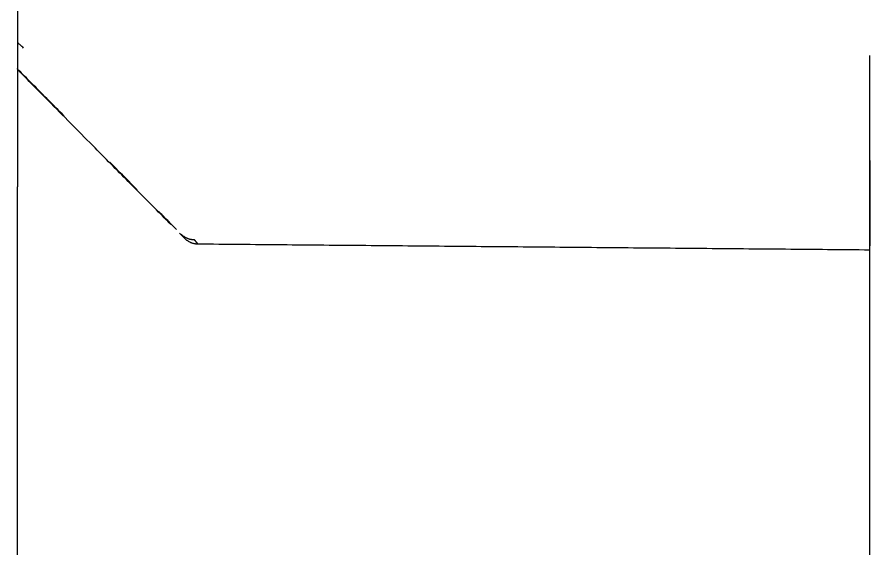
# Model space of a CAD drawing. Header units: millimetres. Extents: x 181 to 381, y 0 to 208.
# Drawn here: x 205.053 to 209.547, y 155.175 to 157.974 of the extents above; entities that cross this region are included whole.
import ezdxf

# ---------------------------------------------------------------- set-up
doc = ezdxf.new("R2010")
doc.units = ezdxf.units.MM
doc.layers.add('Make2D$可见线$曲线', color=7, linetype='Continuous', true_color=0x000000)

msp = doc.modelspace()

# ---------------------------------------------------------------- linework, layer by layer
at = {"layer": 'Make2D$可见线$曲线', "color": 18, "lineweight": -3, "true_color": 0x000000}
for points, weights in [([(205.0553, 159.5443), (205.0553, 157.9731), (205.0553, 157.0811)], [1, 0.885856496125, 1]), ([(205.9885, 156.8014), (205.9474, 156.8017), (205.9184, 156.831)], [1, 0.924712230819, 1]), ([(205.9358, 156.8103), (205.9648, 156.7811), (206.006, 156.7807)], [1, 0.924712230819, 1])]:
    msp.add_rational_spline(points, weights, degree=2, dxfattribs=at)
for points, knots in [([(205.0869, 157.8113), (205.0817, 157.8167), (205.0716, 157.8269), (205.0619, 157.8355), (205.0563, 157.8408), (205.0553, 157.8418)], [0, 0, 0, 0, 0.01926381, 0.03852761, 0.04305511, 0.04305511, 0.04305511, 0.04305511]), ([(209.5456, 157.7725), (209.5456, 157.6058), (209.5457, 157.3447), (209.5461, 157.0501), (209.5466, 156.8436), (209.5471, 156.7707), (209.5474, 156.7704)], [-1.592995, -1.592995, -1.592995, -1.592995, -1.194749, -0.7965, -0.39825, 0, 0, 0, 0]), ([(205.302, 157.453), (205.2716, 157.4837), (205.241, 157.5145), (205.2103, 157.5456), (205.1583, 157.598), (205.1059, 157.6509), (205.0534, 157.7038)], [1.3596233, 1.3596233, 1.3596233, 1.3596233, 1.4924026, 1.4924026, 1.4924026, 1.7165537, 1.7165537, 1.7165537, 1.7165537]), ([(205.864, 156.8826), (205.8424, 156.9044), (205.8167, 156.9303), (205.7882, 156.959), (205.7471, 157.0005), (205.7001, 157.0479), (205.6497, 157.0987), (205.5916, 157.1573), (205.529, 157.2204), (205.4642, 157.2858), (205.3895, 157.3612), (205.3117, 157.4396), (205.2328, 157.5192), (205.1775, 157.575), (205.1216, 157.6314), (205.0656, 157.6879)], [0.576829, 0.576829, 0.576829, 0.576829, 0.755107, 0.755107, 0.755107, 1.012122, 1.012122, 1.012122, 1.30802, 1.30802, 1.30802, 1.648688, 1.648688, 1.648688, 1.887759, 1.887759, 1.887759, 1.887759]), ([(205.6865, 157.065), (205.668, 157.0837), (205.6488, 157.1031), (205.6292, 157.1229), (205.6014, 157.151), (205.5726, 157.18), (205.543, 157.2099)], [0.7541704, 0.7541704, 0.7541704, 0.7541704, 0.8541784, 0.8541784, 0.8541784, 0.9951868, 0.9951868, 0.9951868, 0.9951868]), ([(205.8938, 156.8558), (205.885, 156.8648), (205.8739, 156.8759), (205.861, 156.889), (205.8434, 156.9068), (205.8223, 156.928), (205.7987, 156.9519)], [0.255325, 0.255325, 0.255325, 0.255325, 0.3728444, 0.3728444, 0.3728444, 0.5320945, 0.5320945, 0.5320945, 0.5320945]), ([(205.936, 156.8101), (205.9359, 156.8103), (205.9358, 156.8104), (205.9341, 156.812), (205.9316, 156.8145), (205.9265, 156.8197), (205.922, 156.8242), (205.9159, 156.8303), (205.9085, 156.8378)], [0.1830396, 0.1830396, 0.1830396, 0.1830396, 0.187048, 0.187048, 0.3356878, 0.3356878, 0.3356878, 0.4301225, 0.4301225, 0.4301225, 0.4301225])]:
    msp.add_open_spline(points, degree=3, knots=knots, dxfattribs=at)
for points, degree in [([(209.5456, 157.7725), (209.5456, 155.3125), (209.5456, 152.8525)], 2), ([(205.0553, 157.7001), (205.0604, 157.694), (205.0656, 157.6879)], 2), ([(205.0656, 157.6879), (205.0656, 157.6879), (205.0656, 157.6892), (205.0656, 157.6915)], 3), ([(205.0553, 151.693), (205.0553, 154.387), (205.0553, 157.0811)], 2), ([(205.9184, 156.831), (205.9271, 156.8206), (205.9358, 156.8103)], 2), ([(206.006, 156.7807), (205.9973, 156.791), (205.9885, 156.8014)], 2), ([(206.006, 156.7807), (207.7758, 156.7652), (209.5456, 156.7498)], 2)]:
    msp.add_open_spline(points, degree=degree, dxfattribs=at)

doc.saveas('drawing.dxf')
